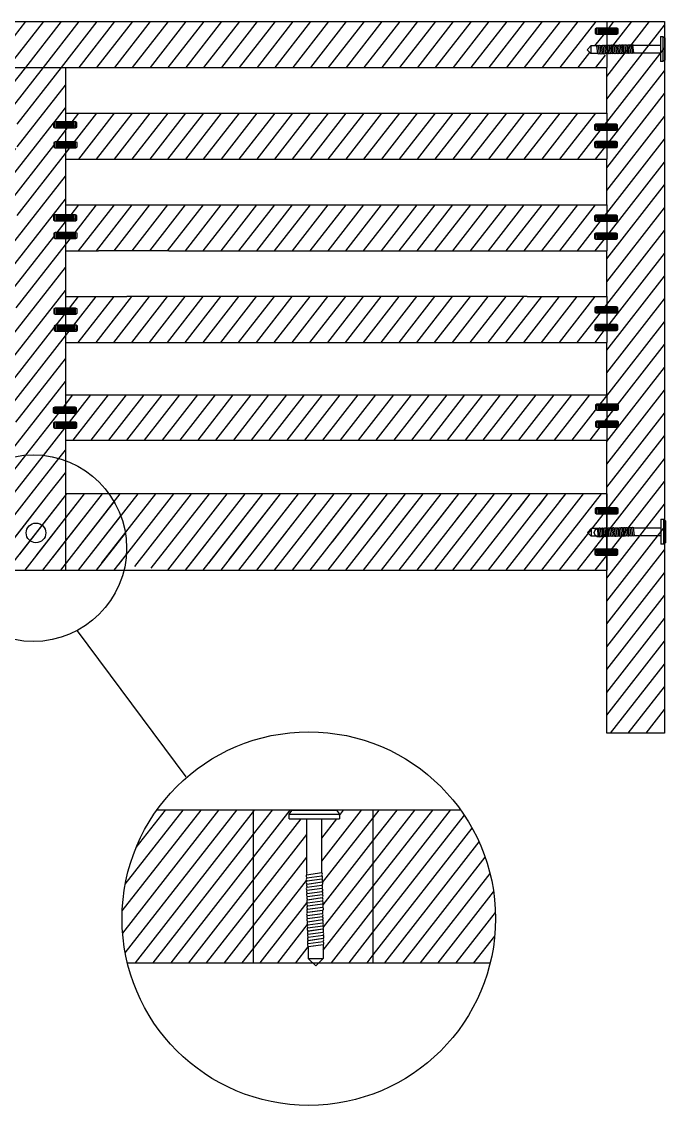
# Model space of a CAD drawing. Header units: centimetres. Extents: x 50 to 1431, y -211 to 1012.
# Drawn here: x 1301.6 to 1387.5, y 125.3 to 269.9 of the extents above; entities that cross this region are included whole.
import ezdxf

# ---------------------------------------------------------------- set-up
doc = ezdxf.new("R2010")
doc.units = ezdxf.units.CM
doc.header["$MEASUREMENT"] = 0
doc.layers.add('Chiodi', color=1, linetype='Continuous')
doc.layers.add('struttura', color=7, linetype='Continuous')
pattern_1 = [(52, (579.5637, 255.7226), (-1.47752, 1.1543653), [])]

msp = doc.modelspace()

# ---------------------------------------------------------------- hatches: boundary and pattern name
h = msp.add_hatch()
h.set_pattern_fill('ANSI31', color=256, scale=15, angle=7)
h.set_pattern_definition(pattern_1)
h.paths.add_polyline_path([(1378.75, 266.69), (1378.54, 266.7, -0.399853), (1378.74, 266.73), (1378.93, 266.59, -0.670759), (1379.16, 266.72), (1379.35, 266.6, -1.07062), (1379.64, 266.62), (1379.67, 268.38), (1378.32, 268.38), (1378.32, 268.26), (1378.13, 268.38), (1378.13, 268.95), (1378.32, 269.06), (1378.32, 268.95), (1379.69, 268.95), (1379.69, 269.95), (1227.14, 269.95), (1227.14, 268.65), (1228.38, 268.65), (1228.38, 268.77), (1228.56, 268.65), (1228.56, 268.09), (1228.38, 267.97), (1228.38, 268.09), (1227.14, 268.09), (1227.14, 263.83), (1311.8, 263.83), (1321.19, 263.83), (1379.69, 263.83), (1379.43, 266.61, 0.713017), (1379.17, 266.7, 0.416151), (1378.96, 266.7, 0.417369), (1378.75, 266.69, 1.235017), (1378.58, 266.46), (1378.68, 265.7), (1378.89, 265.69)])
h.paths.add_polyline_path([(1229.44, 266.02), (1228.95, 265.51), (1228.14, 265.51, -0.374902), (1227.95, 265.51, -0.455072), (1227.73, 265.51, -0.375759), (1227.53, 265.51, -0.400391), (1227.33, 265.5), (1227.19, 266.51), (1227.19, 266.52), (1227.19, 266.51, -0.382872), (1227.4, 266.52, -0.424236), (1227.63, 266.52, -0.346547), (1227.82, 266.52, -0.412961), (1228.04, 266.52), (1228.95, 266.52)], flags=16)
h.paths.add_polyline_path([(1228.16, 265.53), (1228.17, 265.51), (1228.03, 266.52), (1228.03, 266.53)], flags=16)
h.paths.add_polyline_path([(1227.75, 265.53), (1227.75, 265.49), (1227.61, 266.51), (1227.61, 266.53)], flags=16)
h.paths.add_polyline_path([(1377.06, 266.2), (1377.55, 266.71), (1378.33, 266.71), (1378.47, 265.7), (1378.47, 265.69), (1378.47, 265.7), (1377.55, 265.7)], flags=16)
h = msp.add_hatch()
h.set_pattern_fill('ANSI31', color=256, scale=15, angle=7)
h.set_pattern_definition(pattern_1)
h.paths.add_polyline_path([(1379.69, 245.48), (1379.69, 251.59), (1379.69, 257.71), (1379.69, 263.83), (1379.69, 269.95), (1387.41, 269.95), (1387.41, 174.95), (1379.69, 174.95), (1379.69, 206.9), (1379.69, 214.1), (1379.69, 220.13), (1379.69, 227.13), (1379.69, 233.24), (1379.69, 239.36)])
h = msp.add_hatch()
h.set_pattern_fill('ANSI31', color=256, scale=15, angle=7)
h.set_pattern_definition(pattern_1)
h.paths.add_polyline_path([(1307.41, 263.83), (1299.41, 263.83), (1299.41, 256.47), (1300.95, 256.47), (1300.95, 255.79), (1300.76, 255.67), (1299.41, 255.67), (1299.41, 253.79), (1300.95, 253.79), (1300.95, 253.1), (1300.76, 252.99), (1299.41, 252.99), (1299.41, 244.13), (1300.95, 244.13), (1300.95, 243.45), (1300.77, 243.33), (1299.41, 243.33), (1299.41, 241.81), (1300.95, 241.81), (1300.95, 241.13), (1300.77, 241.01), (1299.41, 241.01), (1299.41, 231.75), (1300.9, 231.75), (1300.9, 231.07), (1300.72, 230.95), (1299.41, 230.95), (1299.41, 229.57), (1300.9, 229.57), (1300.9, 228.89), (1300.72, 228.77), (1299.41, 228.77), (1299.41, 227.13), (1299.41, 221.01), (1299.41, 218.49), (1300.92, 218.49), (1300.92, 217.81), (1300.74, 217.69), (1299.41, 217.69), (1299.41, 216.48), (1300.97, 216.48), (1300.97, 215.8), (1300.78, 215.68), (1299.41, 215.68), (1299.41, 214.89), (1299.41, 211.56, -0.164876), (1307.41, 211.36), (1307.41, 214.89), (1307.41, 215.68), (1305.83, 215.68), (1305.83, 216.36), (1306.01, 216.48), (1307.41, 216.48), (1307.41, 217.69), (1305.78, 217.69), (1305.78, 218.38), (1305.97, 218.49), (1307.41, 218.49), (1307.41, 221.01), (1307.41, 227.13), (1307.41, 228.63), (1305.9, 228.63), (1305.9, 229.32), (1306.08, 229.43), (1307.41, 229.43), (1307.41, 230.91), (1305.85, 230.91), (1305.85, 231.59), (1306.04, 231.71), (1307.41, 231.71), (1307.41, 241.01), (1305.85, 241.01), (1305.85, 241.7), (1306.04, 241.81), (1307.41, 241.81), (1307.41, 243.38), (1305.81, 243.38), (1305.81, 244.06), (1305.99, 244.18), (1307.41, 244.18), (1307.41, 253.12), (1305.85, 253.12), (1305.85, 253.8), (1306.04, 253.92), (1307.41, 253.92), (1307.41, 255.76), (1305.81, 255.76), (1305.81, 256.44), (1305.99, 256.56), (1307.41, 256.56)])
h = msp.add_hatch()
h.set_pattern_fill('ANSI31', color=256, scale=15, angle=7)
h.set_pattern_definition(pattern_1)
h.paths.add_polyline_path([(1378.03, 253.84), (1378.21, 253.96), (1379.69, 253.96), (1379.69, 255.45), (1378.03, 255.45), (1378.03, 256.14), (1378.21, 256.25), (1379.69, 256.25), (1379.69, 257.71), (1321.19, 257.71), (1311.8, 257.71), (1307.41, 257.71), (1307.41, 256.56), (1308.91, 256.56), (1308.91, 255.88), (1308.73, 255.76), (1307.41, 255.76), (1307.41, 253.92), (1308.95, 253.92), (1308.95, 253.24), (1308.77, 253.12), (1307.41, 253.12), (1307.41, 251.59), (1311.8, 251.59), (1321.19, 251.59), (1379.69, 251.59), (1379.69, 253.16), (1378.03, 253.16)])
h = msp.add_hatch()
h.set_pattern_fill('ANSI31', color=256, scale=15, angle=7)
h.set_pattern_definition(pattern_1)
h.paths.add_polyline_path([(1378.03, 241.61), (1378.21, 241.73), (1379.69, 241.73), (1379.69, 243.31), (1378.03, 243.31), (1378.03, 244), (1378.21, 244.11), (1379.69, 244.11), (1379.69, 245.48), (1321.19, 245.48), (1311.8, 245.48), (1307.41, 245.48), (1307.41, 244.18), (1308.91, 244.18), (1308.91, 243.5), (1308.73, 243.38), (1307.41, 243.38), (1307.41, 241.81), (1308.95, 241.81), (1308.95, 241.13), (1308.77, 241.01), (1307.41, 241.01), (1307.41, 239.36), (1311.8, 239.36), (1321.19, 239.36), (1379.69, 239.36), (1379.69, 240.93), (1378.03, 240.93)])
h = msp.add_hatch()
h.set_pattern_fill('ANSI31', color=256, scale=15, angle=7)
h.set_pattern_definition(pattern_1)
h.paths.add_polyline_path([(1379.69, 231.09), (1378.08, 231.09), (1378.08, 231.77), (1378.26, 231.89), (1379.69, 231.89), (1379.69, 233.24), (1369.05, 233.24), (1315.59, 233.24), (1311.8, 233.24), (1307.41, 233.24), (1307.41, 231.71), (1308.95, 231.71), (1308.95, 231.02), (1308.77, 230.91), (1307.41, 230.91), (1307.41, 229.43), (1309, 229.43), (1309, 228.75), (1308.82, 228.63), (1307.41, 228.63), (1307.41, 227.13), (1311.8, 227.13), (1312.53, 227.13), (1372.1, 227.13), (1379.69, 227.13), (1379.69, 228.7), (1378.08, 228.7), (1378.08, 229.39), (1378.26, 229.5), (1379.69, 229.5)])
h = msp.add_hatch()
h.set_pattern_fill('ANSI31', color=256, scale=15, angle=7)
h.set_pattern_definition(pattern_1)
h.paths.add_polyline_path([(1378.17, 216.5), (1378.35, 216.62), (1379.69, 216.62), (1379.69, 218.07), (1378.17, 218.07), (1378.17, 218.75), (1378.35, 218.87), (1379.69, 218.87), (1379.69, 220.13), (1372.1, 220.13), (1312.53, 220.13), (1311.8, 220.13), (1307.41, 220.13), (1307.41, 218.49), (1308.89, 218.49), (1308.89, 217.81), (1308.7, 217.69), (1307.41, 217.69), (1307.41, 216.48), (1308.93, 216.48), (1308.93, 215.8), (1308.75, 215.68), (1307.41, 215.68), (1307.41, 214.89), (1307.41, 214.1), (1379.69, 214.1), (1379.69, 215.82), (1378.17, 215.82)])
h = msp.add_hatch()
h.set_pattern_fill('ANSI31', color=256, scale=15, angle=7)
h.set_pattern_definition(pattern_1)
h.paths.add_polyline_path([(1307.41, 211.36, 0.164876), (1299.41, 211.56), (1299.41, 206.9), (1307.41, 206.9)])
h = msp.add_hatch()
h.set_pattern_fill('ANSI31', color=256, scale=15, angle=7)
h.set_pattern_definition(pattern_1)
edge = h.paths.add_edge_path()
edge.add_line((1379.69, 206.9), (1227.14, 206.9))
edge.add_line((1321.19, 196.72), (1379.35, 196.72))
edge.add_line((1311.46, 196.72), (1321.19, 196.72))
h = msp.add_hatch()
h.set_pattern_fill('ANSI31', color=256, scale=15, angle=7)
h.set_pattern_definition(pattern_1)
edge = h.paths.add_edge_path()
edge.add_line((1379.69, 206.9), (1227.14, 206.9))
edge.add_line((1379.69, 206.9), (1379.69, 196.72))
edge.add_line((1379.35, 196.72), (1379.69, 196.72))
edge.add_line((1321.19, 196.72), (1379.35, 196.72))
h = msp.add_hatch()
h.set_pattern_fill('ANSI31', color=256, scale=15, angle=7)
h.set_pattern_definition(pattern_1)
h.paths.add_polyline_path([(1313.26, 206.9), (1292.97, 206.9, 0.156219), (1290.65, 199.66, 0.059662), (1291, 196.72), (1311.46, 196.72), (1315.22, 196.72, 0.059662), (1315.58, 199.66, 0.156219)], flags=17)
h = msp.add_hatch()
h.set_pattern_fill('ANSI31', color=256, scale=15, angle=7)
h.paths.add_polyline_path([(1332.51, 164.7), (1319.61, 164.7, 0.156219), (1314.98, 150.21, 0.059662), (1315.68, 144.33), (1332.51, 144.33)])
h = msp.add_hatch()
h.set_pattern_fill('ANSI31', color=256, scale=15, angle=7)
h.paths.add_polyline_path([(1339.74, 151.51, -0.417067), (1339.73, 151.93, -0.403275), (1339.72, 152.34, -0.434924), (1339.7, 152.77, -0.391239), (1339.7, 153.17, -0.430376), (1339.68, 153.59, -0.403275), (1339.66, 154, -0.455072), (1339.66, 154.45, -0.375759), (1339.67, 154.83, -0.430376), (1339.65, 155.26, -0.403275), (1339.64, 155.67, -0.400391), (1339.6, 156.07, -0.238896), (1339.63, 156.35), (1339.63, 163.54), (1337.28, 163.54), (1337.28, 164.17), (1337.67, 164.7), (1332.51, 164.7), (1332.51, 144.33), (1340.4, 144.33), (1339.8, 144.9), (1339.8, 146.51, -0.374902), (1339.81, 146.9, -0.455072), (1339.81, 147.34, -0.375759), (1339.81, 147.73, -0.430376), (1339.79, 148.16, -0.403275), (1339.78, 148.57, -0.43902), (1339.77, 149, -0.45849), (1339.78, 149.38, -0.433302), (1339.74, 149.81, -0.430376), (1339.72, 150.24, -0.403275), (1339.71, 150.65, -0.455072), (1339.71, 151.09, -0.415858)])
h = msp.add_hatch()
h.set_pattern_fill('ANSI31', color=256, scale=15, angle=7)
h.paths.add_polyline_path([(1348.51, 164.7), (1343.62, 164.7), (1343.99, 164.17), (1343.99, 163.54), (1341.62, 163.54), (1341.62, 156.35, -0.38635), (1341.65, 155.93, -0.399895), (1341.66, 155.51, -0.373421), (1341.68, 155.1, -0.521011), (1341.65, 154.68, -0.38577), (1341.68, 154.27, -0.399895), (1341.69, 153.84, -0.373354), (1341.71, 153.43, -0.404719), (1341.72, 153, -0.361918), (1341.73, 152.6, -0.399895), (1341.75, 152.17, -0.373354), (1341.76, 151.76, -0.465702), (1341.73, 151.29, -0.33746), (1341.72, 150.91, -0.399895), (1341.74, 150.48, -0.373354), (1341.75, 150.08, -0.388309), (1341.78, 149.66, -0.454283), (1341.77, 149.25, -0.38577), (1341.79, 148.83, -0.399895), (1341.81, 148.4, -0.373354), (1341.82, 148, -0.424236), (1341.82, 147.55, -0.346547), (1341.82, 147.17, -0.412961), (1341.83, 146.73), (1341.83, 144.9), (1341.24, 144.33), (1348.51, 144.33)])
h = msp.add_hatch()
h.set_pattern_fill('ANSI31', color=256, scale=15, angle=7)
h.paths.add_polyline_path([(1360.2, 164.7), (1348.51, 164.7), (1348.51, 144.33), (1356.6, 144.33), (1364.13, 144.33, 0.059662), (1364.83, 150.21, 0.156219)])

# ---------------------------------------------------------------- linework, layer by layer
for p, q in [((1387.41, 269.95), (1387.41, 174.95)), ((1379.69, 257.71), (1379.69, 263.83)), ((1379.69, 245.48), (1379.69, 251.59)), ((1379.69, 233.24), (1379.69, 239.36)), ((1379.69, 220.13), (1379.69, 227.13)), ((1379.69, 206.9), (1379.69, 214.1)), ((1379.35, 196.72), (1379.69, 196.72)), ((1308.96, 188.64), (1323.47, 169.14)), ((1332.51, 144.33), (1332.51, 164.7)), ((1348.51, 144.33), (1348.51, 164.7))]:
    msp.add_line(p, q)
for centre, radius in [((1303.11, 199.66), 12.46), ((1339.9, 150.21), 24.93)]:
    msp.add_circle(centre, radius)
at = {"layer": 'Chiodi'}
for p, q in [((1378.32, 269.06), (1378.13, 268.95)), ((1378.13, 268.95), (1378.13, 268.38)), ((1378.13, 268.38), (1378.32, 268.26)), ((1381.05, 269.06), (1378.32, 269.06)), ((1378.32, 268.26), (1378.32, 269.06)), ((1378.32, 268.26), (1381.05, 268.26)), ((1378.44, 268.95), (1380.92, 268.95)), ((1378.44, 268.81), (1380.92, 268.81)), ((1378.44, 268.66), (1380.92, 268.66)), ((1378.44, 268.53), (1380.92, 268.53)), ((1378.44, 268.38), (1380.92, 268.38)), ((1381.23, 268.95), (1381.05, 269.06)), ((1381.05, 268.26), (1381.05, 269.06)), ((1381.05, 268.26), (1381.23, 268.38)), ((1381.23, 268.38), (1381.23, 268.95)), ((1305.99, 256.56), (1305.81, 256.44)), ((1305.81, 256.44), (1305.81, 255.88)), ((1308.73, 256.56), (1305.99, 256.56)), ((1305.99, 255.76), (1305.99, 256.56)), ((1306.11, 256.44), (1308.59, 256.44)), ((1306.11, 256.3), (1308.59, 256.3)), ((1306.11, 256.16), (1308.59, 256.16)), ((1308.91, 256.44), (1308.73, 256.56)), ((1308.73, 255.76), (1308.73, 256.56)), ((1308.91, 255.88), (1308.91, 256.44)), ((1378.21, 256.25), (1378.03, 256.14)), ((1378.03, 256.14), (1378.03, 255.57)), ((1380.95, 256.25), (1378.21, 256.25)), ((1378.21, 255.45), (1378.21, 256.25)), ((1378.33, 256.14), (1380.81, 256.14)), ((1381.13, 256.14), (1380.95, 256.25)), ((1380.95, 255.45), (1380.95, 256.25)), ((1381.13, 255.57), (1381.13, 256.14)), ((1305.81, 255.88), (1305.99, 255.76)), ((1305.99, 255.76), (1308.73, 255.76)), ((1306.12, 256.02), (1308.6, 256.02)), ((1306.12, 255.88), (1308.59, 255.88)), ((1308.73, 255.76), (1308.91, 255.88)), ((1378.03, 255.57), (1378.21, 255.45)), ((1378.21, 255.45), (1380.95, 255.45)), ((1378.33, 256), (1380.81, 256)), ((1378.34, 255.85), (1380.81, 255.85)), ((1378.34, 255.72), (1380.82, 255.72)), ((1378.34, 255.57), (1380.81, 255.57)), ((1380.95, 255.45), (1381.13, 255.57)), ((1306.04, 253.92), (1305.85, 253.8)), ((1305.85, 253.8), (1305.85, 253.24)), ((1305.85, 253.24), (1306.04, 253.12)), ((1308.77, 253.92), (1306.04, 253.92)), ((1306.04, 253.12), (1306.04, 253.92)), ((1306.16, 253.8), (1308.63, 253.8)), ((1306.16, 253.66), (1308.64, 253.66)), ((1306.16, 253.52), (1308.64, 253.52)), ((1306.16, 253.39), (1308.64, 253.39)), ((1306.16, 253.24), (1308.64, 253.24)), ((1308.95, 253.8), (1308.77, 253.92)), ((1308.77, 253.12), (1308.77, 253.92)), ((1308.77, 253.12), (1308.95, 253.24)), ((1308.95, 253.24), (1308.95, 253.8)), ((1378.21, 253.96), (1378.03, 253.84)), ((1378.03, 253.84), (1378.03, 253.28)), ((1378.03, 253.28), (1378.21, 253.16)), ((1380.95, 253.96), (1378.21, 253.96)), ((1378.21, 253.16), (1378.21, 253.96)), ((1378.21, 253.16), (1380.95, 253.16)), ((1378.33, 253.84), (1380.81, 253.84)), ((1378.33, 253.7), (1380.81, 253.7)), ((1378.34, 253.56), (1380.81, 253.56)), ((1378.34, 253.43), (1380.82, 253.43)), ((1378.34, 253.28), (1380.81, 253.28)), ((1381.13, 253.84), (1380.95, 253.96)), ((1380.95, 253.16), (1380.95, 253.96)), ((1380.95, 253.16), (1381.13, 253.28)), ((1381.13, 253.28), (1381.13, 253.84)), ((1306.04, 253.12), (1308.77, 253.12)), ((1305.99, 244.18), (1305.81, 244.06)), ((1305.81, 244.06), (1305.81, 243.5)), ((1305.81, 243.5), (1305.99, 243.38)), ((1308.73, 244.18), (1305.99, 244.18)), ((1305.99, 243.38), (1305.99, 244.18)), ((1305.99, 243.38), (1308.73, 243.38)), ((1306.11, 244.06), (1308.59, 244.06)), ((1306.11, 243.92), (1308.59, 243.92)), ((1306.11, 243.78), (1308.59, 243.78)), ((1306.12, 243.64), (1308.6, 243.64)), ((1306.12, 243.5), (1308.59, 243.5)), ((1308.91, 244.06), (1308.73, 244.18)), ((1308.73, 243.38), (1308.73, 244.18)), ((1308.73, 243.38), (1308.91, 243.5)), ((1308.91, 243.5), (1308.91, 244.06)), ((1378.21, 244.11), (1378.03, 244)), ((1378.03, 244), (1378.03, 243.43)), ((1378.03, 243.43), (1378.21, 243.31)), ((1380.95, 244.11), (1378.21, 244.11)), ((1378.21, 243.31), (1378.21, 244.11)), ((1378.21, 243.31), (1380.95, 243.31)), ((1378.33, 244), (1380.81, 244)), ((1378.33, 243.86), (1380.81, 243.86)), ((1378.34, 243.71), (1380.81, 243.71)), ((1378.34, 243.58), (1380.82, 243.58)), ((1378.34, 243.43), (1380.82, 243.43)), ((1381.13, 244), (1380.95, 244.11)), ((1380.95, 243.31), (1380.95, 244.11)), ((1380.95, 243.31), (1381.13, 243.43)), ((1381.13, 243.43), (1381.13, 244)), ((1306.04, 241.81), (1305.85, 241.7)), ((1305.85, 241.7), (1305.85, 241.13)), ((1308.77, 241.81), (1306.04, 241.81)), ((1306.04, 241.01), (1306.04, 241.81)), ((1306.16, 241.7), (1308.64, 241.7)), ((1308.95, 241.7), (1308.77, 241.81)), ((1308.77, 241.01), (1308.77, 241.81)), ((1308.95, 241.13), (1308.95, 241.7)), ((1378.21, 241.73), (1378.03, 241.61)), ((1378.03, 241.61), (1378.03, 241.05)), ((1380.95, 241.73), (1378.21, 241.73)), ((1378.21, 240.93), (1378.21, 241.73)), ((1378.33, 241.61), (1380.81, 241.61)), ((1381.13, 241.61), (1380.95, 241.73)), ((1380.95, 240.93), (1380.95, 241.73)), ((1381.13, 241.05), (1381.13, 241.61)), ((1305.85, 241.13), (1306.04, 241.01)), ((1306.04, 241.01), (1308.77, 241.01)), ((1306.16, 241.56), (1308.64, 241.56)), ((1306.16, 241.41), (1308.64, 241.41)), ((1306.16, 241.28), (1308.64, 241.28)), ((1306.16, 241.13), (1308.64, 241.13)), ((1308.77, 241.01), (1308.95, 241.13)), ((1378.03, 241.05), (1378.21, 240.93)), ((1378.21, 240.93), (1380.95, 240.93)), ((1378.33, 241.47), (1380.81, 241.47)), ((1378.34, 241.33), (1380.81, 241.33)), ((1378.34, 241.19), (1380.82, 241.19)), ((1378.34, 241.05), (1380.82, 241.05)), ((1380.95, 240.93), (1381.13, 241.05)), ((1306.04, 231.71), (1305.85, 231.59)), ((1305.85, 231.59), (1305.85, 231.02)), ((1308.77, 231.71), (1306.04, 231.71)), ((1306.04, 230.91), (1306.04, 231.71)), ((1306.16, 231.59), (1308.63, 231.59)), ((1308.95, 231.59), (1308.77, 231.71)), ((1308.77, 230.91), (1308.77, 231.71)), ((1308.95, 231.02), (1308.95, 231.59)), ((1378.26, 231.89), (1378.08, 231.77)), ((1378.08, 231.77), (1378.08, 231.21)), ((1380.99, 231.89), (1378.26, 231.89)), ((1378.26, 231.09), (1378.26, 231.89)), ((1378.38, 231.77), (1380.86, 231.77)), ((1378.38, 231.63), (1380.86, 231.63)), ((1378.38, 231.49), (1380.86, 231.49)), ((1381.18, 231.77), (1380.99, 231.89)), ((1380.99, 231.09), (1380.99, 231.89)), ((1381.18, 231.21), (1381.18, 231.77)), ((1305.85, 231.02), (1306.04, 230.91)), ((1306.04, 230.91), (1308.77, 230.91)), ((1306.16, 231.45), (1308.64, 231.45)), ((1306.16, 231.31), (1308.64, 231.31)), ((1306.16, 231.17), (1308.64, 231.17)), ((1306.16, 231.03), (1308.64, 231.03)), ((1308.77, 230.91), (1308.95, 231.02)), ((1378.08, 231.21), (1378.26, 231.09)), ((1378.26, 231.09), (1380.99, 231.09)), ((1378.38, 231.21), (1380.86, 231.21)), ((1378.39, 231.35), (1380.87, 231.35)), ((1380.99, 231.09), (1381.18, 231.21)), ((1306.08, 229.43), (1305.9, 229.32)), ((1305.9, 229.32), (1305.9, 228.75)), ((1305.9, 228.75), (1306.08, 228.63)), ((1308.82, 229.43), (1306.08, 229.43)), ((1306.08, 228.63), (1306.08, 229.43)), ((1306.08, 228.63), (1308.82, 228.63)), ((1306.2, 229.32), (1308.68, 229.32)), ((1306.2, 229.18), (1308.68, 229.18)), ((1306.2, 229.03), (1308.68, 229.03)), ((1306.21, 228.9), (1308.69, 228.9)), ((1306.21, 228.75), (1308.68, 228.75)), ((1309, 229.32), (1308.82, 229.43)), ((1308.82, 228.63), (1308.82, 229.43)), ((1308.82, 228.63), (1309, 228.75)), ((1309, 228.75), (1309, 229.32)), ((1378.26, 229.5), (1378.08, 229.39)), ((1378.08, 229.39), (1378.08, 228.82)), ((1378.08, 228.82), (1378.26, 228.7)), ((1380.99, 229.5), (1378.26, 229.5)), ((1378.26, 228.7), (1378.26, 229.5)), ((1378.26, 228.7), (1380.99, 228.7)), ((1378.38, 229.39), (1380.86, 229.39)), ((1378.38, 229.25), (1380.86, 229.25)), ((1378.38, 229.1), (1380.86, 229.1)), ((1378.38, 228.82), (1380.86, 228.82)), ((1378.39, 228.97), (1380.87, 228.97)), ((1381.18, 229.39), (1380.99, 229.5)), ((1380.99, 228.7), (1380.99, 229.5)), ((1380.99, 228.7), (1381.18, 228.82)), ((1381.18, 228.82), (1381.18, 229.39)), ((1305.97, 218.49), (1305.78, 218.38)), ((1308.7, 218.49), (1305.97, 218.49)), ((1305.97, 217.69), (1305.97, 218.49)), ((1308.89, 218.38), (1308.7, 218.49)), ((1308.7, 217.69), (1308.7, 218.49)), ((1378.35, 218.87), (1378.17, 218.75)), ((1378.17, 218.75), (1378.17, 218.18)), ((1381.09, 218.87), (1378.35, 218.87)), ((1378.35, 218.07), (1378.35, 218.87)), ((1378.47, 218.75), (1380.95, 218.75)), ((1378.48, 218.61), (1380.95, 218.61)), ((1378.48, 218.46), (1380.96, 218.46)), ((1381.27, 218.75), (1381.09, 218.87)), ((1381.09, 218.07), (1381.09, 218.87)), ((1381.27, 218.18), (1381.27, 218.75)), ((1305.78, 218.38), (1305.78, 217.81)), ((1305.78, 217.81), (1305.97, 217.69)), ((1305.97, 217.69), (1308.7, 217.69)), ((1306.09, 218.38), (1308.57, 218.38)), ((1306.09, 218.24), (1308.57, 218.24)), ((1306.09, 218.09), (1308.57, 218.09)), ((1306.09, 217.96), (1308.57, 217.96)), ((1306.09, 217.81), (1308.57, 217.81)), ((1308.7, 217.69), (1308.89, 217.81)), ((1308.89, 217.81), (1308.89, 218.38)), ((1378.17, 218.18), (1378.35, 218.07)), ((1378.35, 218.07), (1381.09, 218.07)), ((1378.48, 218.33), (1380.96, 218.33)), ((1378.48, 218.19), (1380.96, 218.19)), ((1381.09, 218.07), (1381.27, 218.18)), ((1306.01, 216.48), (1305.83, 216.36)), ((1305.83, 216.36), (1305.83, 215.8)), ((1305.83, 215.8), (1306.01, 215.68)), ((1308.75, 216.48), (1306.01, 216.48)), ((1306.01, 215.68), (1306.01, 216.48)), ((1306.01, 215.68), (1308.75, 215.68)), ((1306.13, 216.36), (1308.61, 216.36)), ((1306.14, 216.22), (1308.61, 216.22)), ((1306.14, 216.08), (1308.61, 216.08)), ((1306.14, 215.94), (1308.62, 215.94)), ((1306.14, 215.8), (1308.62, 215.8)), ((1308.93, 216.36), (1308.75, 216.48)), ((1308.75, 215.68), (1308.75, 216.48)), ((1308.75, 215.68), (1308.93, 215.8)), ((1308.93, 215.8), (1308.93, 216.36)), ((1378.35, 216.62), (1378.17, 216.5)), ((1378.17, 216.5), (1378.17, 215.94)), ((1378.17, 215.94), (1378.35, 215.82)), ((1381.09, 216.62), (1378.35, 216.62)), ((1378.35, 215.82), (1378.35, 216.62)), ((1378.35, 215.82), (1381.09, 215.82)), ((1378.47, 216.5), (1380.95, 216.5)), ((1378.48, 216.36), (1380.95, 216.36)), ((1378.48, 216.22), (1380.96, 216.22)), ((1378.48, 216.08), (1380.96, 216.08)), ((1378.48, 215.94), (1380.96, 215.94)), ((1381.27, 216.5), (1381.09, 216.62)), ((1381.09, 215.82), (1381.09, 216.62)), ((1381.09, 215.82), (1381.27, 215.94)), ((1381.27, 215.94), (1381.27, 216.5)), ((1378.31, 205.05), (1378.12, 204.93)), ((1378.12, 204.93), (1378.12, 204.36)), ((1378.12, 204.36), (1378.31, 204.25)), ((1381.04, 205.05), (1378.31, 205.05)), ((1378.31, 204.25), (1378.31, 205.05)), ((1378.31, 204.25), (1381.04, 204.25)), ((1378.42, 204.93), (1380.9, 204.93)), ((1378.43, 204.79), (1380.91, 204.79)), ((1378.43, 204.65), (1380.91, 204.65)), ((1378.43, 204.51), (1380.91, 204.51)), ((1378.43, 204.37), (1380.91, 204.37)), ((1381.22, 204.93), (1381.04, 205.05)), ((1381.04, 204.25), (1381.04, 205.05)), ((1381.04, 204.25), (1381.22, 204.36)), ((1381.22, 204.36), (1381.22, 204.93)), ((1378.26, 199.53), (1378.08, 199.41)), ((1378.08, 199.41), (1378.08, 198.84)), ((1378.08, 198.84), (1378.26, 198.73)), ((1380.99, 199.53), (1378.26, 199.53)), ((1378.26, 198.73), (1378.26, 199.53)), ((1378.26, 198.73), (1380.99, 198.73)), ((1378.38, 199.41), (1380.86, 199.41)), ((1378.38, 199.27), (1380.86, 199.27)), ((1378.38, 199.13), (1380.86, 199.13)), ((1378.38, 198.85), (1380.86, 198.85)), ((1378.39, 198.99), (1380.86, 198.99)), ((1381.18, 199.41), (1380.99, 199.53)), ((1380.99, 198.73), (1380.99, 199.53)), ((1380.99, 198.73), (1381.18, 198.84)), ((1381.18, 198.84), (1381.18, 199.41))]:
    msp.add_line(p, q, dxfattribs=at)
at = {"layer": 'Chiodi', "color": 2}
for p, q in [((1386.87, 267.97), (1386.87, 266.78)), ((1386.87, 267.97), (1387.18, 267.97)), ((1387.18, 267.97), (1387.18, 264.61)), ((1387.18, 267.97), (1387.45, 267.77)), ((1387.45, 267.77), (1387.45, 264.81)), ((1377.55, 266.71), (1377.06, 266.2)), ((1377.06, 266.2), (1377.55, 265.7)), ((1378.33, 266.71), (1377.55, 266.71)), ((1377.55, 266.71), (1377.55, 265.7)), ((1378.33, 266.71), (1378.47, 265.7)), ((1378.33, 266.69), (1378.47, 265.69)), ((1378.54, 266.71), (1378.68, 265.7)), ((1378.54, 266.7), (1378.68, 265.7)), ((1378.75, 266.72), (1378.89, 265.71)), ((1378.75, 266.69), (1378.89, 265.69)), ((1378.96, 266.71), (1379.1, 265.7)), ((1378.96, 266.7), (1379.1, 265.7)), ((1379.17, 266.72), (1379.31, 265.71)), ((1379.17, 266.7), (1379.31, 265.7)), ((1379.38, 266.73), (1379.51, 265.71)), ((1379.38, 266.71), (1379.51, 265.72)), ((1379.58, 266.74), (1379.72, 265.73)), ((1379.79, 266.72), (1379.93, 265.72)), ((1380, 266.75), (1380.14, 265.73)), ((1380, 266.73), (1380.14, 265.74)), ((1380.21, 266.76), (1380.35, 265.75)), ((1380.21, 266.74), (1380.35, 265.74)), ((1380.42, 266.76), (1380.55, 265.75)), ((1380.42, 266.75), (1380.55, 265.75)), ((1380.62, 266.78), (1380.76, 265.76)), ((1380.62, 266.74), (1380.76, 265.74)), ((1380.84, 266.74), (1380.98, 265.73)), ((1380.84, 266.73), (1380.98, 265.73)), ((1381.05, 266.75), (1381.19, 265.74)), ((1381.05, 266.73), (1381.19, 265.73)), ((1381.26, 266.76), (1381.4, 265.75)), ((1381.26, 266.75), (1381.4, 265.75)), ((1381.47, 266.77), (1381.61, 265.76)), ((1381.47, 266.74), (1381.6, 265.74)), ((1381.67, 266.77), (1381.81, 265.76)), ((1381.68, 266.76), (1381.81, 265.76)), ((1381.88, 266.78), (1382.02, 265.77)), ((1381.88, 266.76), (1382.02, 265.76)), ((1382.09, 266.78), (1382.23, 265.77)), ((1382.09, 266.77), (1382.23, 265.77)), ((1382.3, 266.8), (1382.44, 265.78)), ((1382.51, 266.78), (1382.65, 265.77)), ((1382.51, 266.77), (1382.65, 265.77)), ((1382.72, 266.79), (1382.86, 265.78)), ((1382.72, 266.77), (1382.86, 265.77)), ((1382.93, 266.8), (1383.06, 265.79)), ((1382.93, 266.79), (1383.06, 265.79)), ((1383.13, 266.81), (1383.27, 265.8)), ((1383.27, 266.8), (1386.87, 266.8)), ((1386.87, 266.8), (1386.87, 265.8)), ((1378.47, 265.7), (1377.55, 265.7)), ((1383.27, 265.8), (1386.87, 265.8)), ((1386.87, 265.8), (1386.87, 264.61)), ((1387.45, 264.81), (1387.18, 264.61)), ((1387.18, 264.61), (1386.87, 264.61)), ((1386.92, 203.54), (1386.92, 202.35)), ((1386.92, 203.54), (1387.24, 203.54)), ((1387.24, 203.54), (1387.24, 200.18)), ((1387.24, 203.54), (1387.51, 203.33)), ((1387.51, 203.33), (1387.51, 200.37)), ((1377.6, 202.27), (1377.11, 201.77)), ((1377.11, 201.77), (1377.6, 201.26)), ((1378.39, 202.27), (1377.6, 202.27)), ((1377.6, 202.27), (1377.6, 201.26)), ((1378.52, 201.26), (1377.6, 201.26)), ((1378.39, 202.27), (1378.52, 201.26)), ((1378.39, 202.25), (1378.52, 201.25)), ((1378.59, 202.28), (1378.73, 201.27)), ((1378.6, 202.27), (1378.73, 201.27)), ((1378.8, 202.29), (1378.94, 201.28)), ((1378.8, 202.25), (1378.94, 201.25)), ((1379.01, 202.28), (1379.15, 201.26)), ((1379.01, 202.26), (1379.15, 201.26)), ((1379.22, 202.29), (1379.36, 201.28)), ((1379.22, 202.27), (1379.36, 201.27)), ((1379.43, 202.29), (1379.57, 201.28)), ((1379.43, 202.28), (1379.57, 201.28)), ((1379.64, 202.31), (1379.78, 201.29)), ((1379.84, 202.29), (1379.98, 201.29)), ((1380.05, 202.31), (1380.19, 201.3)), ((1380.05, 202.3), (1380.19, 201.3)), ((1380.26, 202.33), (1380.4, 201.31)), ((1380.26, 202.3), (1380.4, 201.3)), ((1380.47, 202.33), (1380.61, 201.32)), ((1380.47, 202.32), (1380.61, 201.32)), ((1380.68, 202.34), (1380.82, 201.33)), ((1380.68, 202.3), (1380.81, 201.3)), ((1380.89, 202.31), (1381.03, 201.29)), ((1380.9, 202.3), (1381.03, 201.3)), ((1381.1, 202.32), (1381.24, 201.31)), ((1381.1, 202.3), (1381.24, 201.3)), ((1381.31, 202.32), (1381.45, 201.31)), ((1381.31, 202.31), (1381.45, 201.31)), ((1381.52, 202.34), (1381.66, 201.32)), ((1381.52, 202.31), (1381.66, 201.31)), ((1381.73, 202.33), (1381.87, 201.32)), ((1381.73, 202.32), (1381.87, 201.32)), ((1381.94, 202.35), (1382.07, 201.33)), ((1381.94, 202.33), (1382.07, 201.33)), ((1382.14, 202.35), (1382.28, 201.34)), ((1382.15, 202.34), (1382.28, 201.34)), ((1382.35, 202.36), (1382.49, 201.35)), ((1382.56, 202.35), (1382.7, 201.34)), ((1382.56, 202.34), (1382.7, 201.34)), ((1382.77, 202.36), (1382.91, 201.35)), ((1382.77, 202.34), (1382.91, 201.34)), ((1382.98, 202.36), (1383.12, 201.35)), ((1382.98, 202.35), (1383.12, 201.35)), ((1383.19, 202.38), (1383.33, 201.37)), ((1383.33, 202.36), (1386.92, 202.36)), ((1383.33, 201.37), (1386.92, 201.37)), ((1386.92, 202.36), (1386.92, 201.37)), ((1386.92, 201.37), (1386.92, 200.18)), ((1387.24, 200.18), (1386.92, 200.18)), ((1387.51, 200.37), (1387.24, 200.18)), ((1337.28, 164.17), (1337.68, 164.71)), ((1337.28, 163.54), (1337.28, 164.17)), ((1337.28, 164.17), (1343.99, 164.17)), ((1337.28, 163.54), (1339.66, 163.54)), ((1337.68, 164.71), (1343.61, 164.71)), ((1339.63, 156.35), (1339.63, 163.54)), ((1339.63, 163.54), (1341.62, 163.54)), ((1341.62, 156.35), (1341.62, 163.54)), ((1341.62, 163.54), (1344, 163.54)), ((1343.61, 164.71), (1343.99, 164.17)), ((1343.99, 164.17), (1343.99, 163.54)), ((1339.6, 156.07), (1341.62, 156.35)), ((1339.62, 155.66), (1341.65, 155.93)), ((1339.63, 155.24), (1341.65, 155.51)), ((1339.65, 155.66), (1341.65, 155.93)), ((1339.66, 154.82), (1341.68, 155.1)), ((1339.67, 155.24), (1341.67, 155.51)), ((1339.68, 154.82), (1341.68, 155.1)), ((1339.63, 154.41), (1341.65, 154.68)), ((1339.65, 153.99), (1341.68, 154.27)), ((1339.66, 153.57), (1341.68, 153.85)), ((1339.68, 153.99), (1341.67, 154.27)), ((1339.69, 153.15), (1341.71, 153.43)), ((1339.7, 153.57), (1341.7, 153.85)), ((1339.71, 153.16), (1341.71, 153.43)), ((1339.68, 152.74), (1341.7, 153.02)), ((1339.71, 152.32), (1341.73, 152.6)), ((1339.71, 151.9), (1341.74, 152.18)), ((1339.73, 152.74), (1341.73, 153.01)), ((1339.73, 152.33), (1341.73, 152.6)), ((1339.76, 151.91), (1341.75, 152.18)), ((1339.67, 151.05), (1341.69, 151.33)), ((1339.7, 150.64), (1341.72, 150.91)), ((1339.7, 150.22), (1341.73, 150.49)), ((1339.72, 150.64), (1341.72, 150.91)), ((1339.74, 151.49), (1341.76, 151.76)), ((1339.74, 150.22), (1341.74, 150.49)), ((1339.75, 151.05), (1341.75, 151.33)), ((1339.76, 151.49), (1341.76, 151.76)), ((1339.73, 149.8), (1341.75, 150.08)), ((1339.74, 148.97), (1341.77, 149.25)), ((1339.75, 149.8), (1341.75, 150.08)), ((1339.78, 149.38), (1341.78, 149.66)), ((1339.77, 148.55), (1341.79, 148.83)), ((1339.77, 148.14), (1341.8, 148.41)), ((1339.77, 147.3), (1341.79, 147.58)), ((1339.79, 148.56), (1341.79, 148.83)), ((1339.8, 147.72), (1341.82, 148)), ((1339.82, 148.14), (1341.82, 148.41)), ((1339.82, 147.72), (1341.82, 148)), ((1339.85, 147.3), (1341.85, 147.58)), ((1339.8, 146.89), (1341.82, 147.16)), ((1339.8, 146.47), (1341.83, 146.75)), ((1339.8, 146.47), (1339.8, 144.9)), ((1339.82, 146.89), (1341.82, 147.16)), ((1339.85, 146.47), (1341.84, 146.75)), ((1341.83, 146.75), (1341.83, 144.9)), ((1339.8, 144.9), (1341.83, 144.9)), ((1339.8, 144.9), (1340.82, 143.92)), ((1340.82, 143.92), (1341.83, 144.9))]:
    msp.add_line(p, q, dxfattribs=at)
msp.add_circle((1303.47, 201.7), 1.31, dxfattribs=at)
at = {"layer": 'Chiodi'}
msp.add_circle((1378.66, 201.75), 0.634, dxfattribs=at)
at = {"layer": 'Chiodi', "color": 2}
for centre, radius, start, end in [((1378.45, 266.6), 0.147, 51.5831, 141.9581), ((1378.66, 266.61), 0.147, 51.5831, 141.9581), ((1378.87, 266.59), 0.147, 51.5831, 141.9581), ((1379.08, 266.61), 0.147, 51.5831, 141.9581), ((1379.28, 266.61), 0.147, 51.5831, 141.9581), ((1379.49, 266.62), 0.147, 51.5831, 141.9581), ((1379.69, 266.64), 0.127, 39.324, 145.6636), ((1379.91, 266.63), 0.147, 51.5831, 141.9581), ((1380.12, 266.64), 0.147, 51.5831, 141.9581), ((1380.32, 266.65), 0.147, 51.5831, 141.9581), ((1380.53, 266.66), 0.147, 51.5831, 141.9581), ((1380.74, 266.64), 0.147, 51.5831, 141.9581), ((1380.96, 266.64), 0.147, 51.5831, 141.9581), ((1381.17, 266.64), 0.147, 51.5831, 141.9581), ((1381.38, 266.65), 0.147, 51.5831, 141.9581), ((1381.58, 266.65), 0.147, 51.5831, 141.9581), ((1381.79, 266.66), 0.147, 51.5831, 141.9581), ((1382, 266.67), 0.147, 51.5831, 141.9581), ((1382.21, 266.68), 0.147, 51.5831, 141.9581), ((1382.42, 266.67), 0.147, 51.5831, 138.8699), ((1382.63, 266.68), 0.147, 51.5831, 141.9581), ((1382.83, 266.68), 0.147, 51.5831, 141.9581), ((1383.04, 266.7), 0.147, 51.5831, 141.9581), ((1383.19, 266.67), 0.154, 57.3587, 111.1023), ((1378.57, 265.81), 0.155, 230.9942, 315.7306), ((1378.78, 265.82), 0.155, 230.9942, 315.7306), ((1378.99, 265.81), 0.155, 230.9942, 315.7306), ((1379.19, 265.82), 0.155, 230.9942, 315.7306), ((1379.4, 265.82), 0.155, 230.9942, 315.7306), ((1379.61, 265.84), 0.155, 230.9942, 315.7306), ((1379.83, 265.81), 0.136, 219.6958, 317.4217), ((1380.03, 265.84), 0.155, 230.9942, 315.7306), ((1380.23, 265.86), 0.155, 230.9942, 315.7306), ((1380.44, 265.86), 0.155, 230.9942, 315.7306), ((1380.65, 265.87), 0.155, 230.9942, 315.7306), ((1380.87, 265.84), 0.155, 230.9942, 315.7306), ((1381.08, 265.85), 0.155, 230.9942, 315.7306), ((1381.29, 265.85), 0.155, 230.9942, 315.7306), ((1381.5, 265.87), 0.155, 230.9942, 315.7306), ((1381.7, 265.86), 0.155, 230.9942, 315.7306), ((1381.91, 265.88), 0.155, 230.9942, 315.7306), ((1382.12, 265.88), 0.155, 230.9942, 315.7306), ((1382.33, 265.89), 0.155, 230.9942, 315.7306), ((1382.55, 265.85), 0.127, 210.9257, 320.8227), ((1382.74, 265.89), 0.155, 230.9942, 315.7306), ((1382.95, 265.89), 0.155, 230.9942, 315.7306), ((1383.16, 265.91), 0.155, 230.9942, 315.7306), ((1378.5, 202.16), 0.147, 51.5831, 141.9581), ((1378.62, 201.37), 0.155, 230.9942, 315.7306), ((1378.71, 202.18), 0.147, 51.5831, 141.9581), ((1378.83, 201.39), 0.155, 230.9942, 315.7306), ((1378.92, 202.16), 0.147, 51.5831, 141.9581), ((1379.04, 201.37), 0.155, 230.9942, 315.7306), ((1379.13, 202.17), 0.147, 51.5831, 141.9581), ((1379.25, 201.39), 0.155, 230.9942, 315.7306), ((1379.34, 202.18), 0.147, 51.5831, 141.9581), ((1379.46, 201.39), 0.155, 230.9942, 315.7306), ((1379.55, 202.19), 0.147, 51.5831, 141.9581), ((1379.66, 201.4), 0.155, 230.9942, 315.7306), ((1379.75, 202.21), 0.127, 39.324, 145.6636), ((1379.88, 201.38), 0.136, 219.6958, 317.4217), ((1379.96, 202.2), 0.147, 51.5831, 141.9581), ((1380.08, 201.41), 0.155, 230.9942, 315.7306), ((1380.17, 202.21), 0.147, 51.5831, 141.9581), ((1380.29, 201.42), 0.155, 230.9942, 315.7306), ((1380.38, 202.21), 0.147, 51.5831, 141.9581), ((1380.5, 201.43), 0.155, 230.9942, 315.7306), ((1380.59, 202.23), 0.147, 51.5831, 141.9581), ((1380.7, 201.44), 0.155, 230.9942, 315.7306), ((1380.79, 202.21), 0.147, 51.5831, 141.9581), ((1380.92, 201.4), 0.155, 230.9942, 315.7306), ((1381.01, 202.2), 0.147, 51.5831, 141.9581), ((1381.13, 201.42), 0.155, 230.9942, 315.7306), ((1381.22, 202.21), 0.147, 51.5831, 141.9581), ((1381.34, 201.42), 0.155, 230.9942, 315.7306), ((1381.43, 202.22), 0.147, 51.5831, 141.9581), ((1381.55, 201.43), 0.155, 230.9942, 315.7306), ((1381.64, 202.22), 0.147, 51.5831, 141.9581), ((1381.75, 201.43), 0.155, 230.9942, 315.7306), ((1381.84, 202.23), 0.147, 51.5831, 141.9581), ((1381.96, 201.44), 0.155, 230.9942, 315.7306), ((1382.05, 202.23), 0.147, 51.5831, 141.9581), ((1382.17, 201.45), 0.155, 230.9942, 315.7306), ((1382.26, 202.25), 0.147, 51.5831, 141.9581), ((1382.38, 201.46), 0.155, 230.9942, 315.7306), ((1382.47, 202.23), 0.147, 51.5831, 138.8699), ((1382.6, 201.42), 0.127, 210.9257, 320.8227), ((1382.68, 202.25), 0.147, 51.5831, 141.9581), ((1382.8, 201.46), 0.155, 230.9942, 315.7306), ((1382.89, 202.25), 0.147, 51.5831, 141.9581), ((1383.01, 201.46), 0.155, 230.9942, 315.7306), ((1383.1, 202.26), 0.147, 51.5831, 141.9581), ((1383.22, 201.47), 0.155, 230.9942, 315.7306), ((1383.24, 202.23), 0.154, 57.3587, 111.1023), ((1339.89, 156.18), 0.309, 147.3587, 201.1023), ((1341.4, 156.13), 0.311, 320.9942, 45.7306), ((1339.83, 155.89), 0.294, 141.5831, 231.9581), ((1339.86, 155.47), 0.294, 141.5831, 231.9581), ((1339.86, 155.05), 0.294, 141.5831, 231.9581), ((1339.89, 154.64), 0.294, 141.5831, 228.8699), ((1341.43, 155.71), 0.311, 320.9942, 45.7306), ((1341.44, 155.29), 0.311, 320.9942, 45.7306), ((1341.52, 154.9), 0.254, 300.9257, 50.8227), ((1339.86, 154.22), 0.294, 141.5831, 231.9581), ((1339.88, 153.8), 0.294, 141.5831, 231.9581), ((1339.89, 153.39), 0.294, 141.5831, 231.9581), ((1341.43, 154.46), 0.311, 320.9942, 45.7306), ((1341.46, 154.04), 0.311, 320.9942, 45.7306), ((1341.47, 153.63), 0.311, 320.9942, 45.7306), ((1341.49, 153.21), 0.311, 320.9942, 45.7306), ((1339.92, 152.97), 0.294, 141.5831, 231.9581), ((1339.91, 152.56), 0.294, 141.5831, 231.9581), ((1339.94, 152.14), 0.294, 141.5831, 231.9581), ((1339.94, 151.72), 0.294, 141.5831, 231.9581), ((1341.49, 152.79), 0.311, 320.9942, 45.7306), ((1341.51, 152.38), 0.311, 320.9942, 45.7306), ((1341.52, 151.96), 0.311, 320.9942, 45.7306), ((1339.9, 150.87), 0.294, 141.5831, 231.9581), ((1339.93, 150.45), 0.294, 141.5831, 231.9581), ((1339.93, 151.28), 0.294, 141.5831, 231.9581), ((1341.48, 151.11), 0.311, 320.9942, 45.7306), ((1341.5, 150.69), 0.311, 320.9942, 45.7306), ((1341.51, 150.27), 0.311, 320.9942, 45.7306), ((1341.55, 151.54), 0.311, 320.9942, 45.7306), ((1339.93, 150.03), 0.294, 141.5831, 231.9581), ((1339.96, 149.62), 0.294, 141.5831, 231.9581), ((1339.94, 149.19), 0.253, 129.324, 235.6636), ((1341.53, 149.85), 0.311, 320.9942, 45.7306), ((1341.59, 149.46), 0.272, 309.6958, 47.4217), ((1341.55, 149.03), 0.311, 320.9942, 45.7306), ((1339.97, 148.79), 0.294, 141.5831, 231.9581), ((1340, 148.37), 0.294, 141.5831, 231.9581), ((1340.01, 147.95), 0.294, 141.5831, 231.9581), ((1340.03, 147.54), 0.294, 141.5831, 231.9581), ((1341.57, 148.61), 0.311, 320.9942, 45.7306), ((1341.58, 147.36), 0.311, 320.9942, 45.7306), ((1341.58, 148.19), 0.311, 320.9942, 45.7306), ((1341.61, 147.77), 0.311, 320.9942, 45.7306), ((1340, 147.12), 0.294, 141.5831, 231.9581), ((1340.03, 146.7), 0.294, 141.5831, 231.9581), ((1341.6, 146.94), 0.311, 320.9942, 45.7306)]:
    msp.add_arc(centre, radius, start, end, dxfattribs=at)
at = {"layer": 'struttura'}
for p, q in [((1227.14, 269.95), (1379.69, 269.95)), ((1379.69, 269.95), (1387.41, 269.95)), ((1379.69, 269.95), (1379.69, 263.83)), ((1227.14, 263.83), (1311.8, 263.83)), ((1307.41, 263.83), (1307.41, 227.13)), ((1311.8, 263.83), (1321.19, 263.83)), ((1321.19, 263.83), (1379.69, 263.83)), ((1307.41, 257.71), (1311.8, 257.71)), ((1311.8, 257.71), (1321.19, 257.71)), ((1321.19, 257.71), (1379.69, 257.71)), ((1379.69, 257.71), (1379.69, 251.59)), ((1307.41, 251.59), (1311.8, 251.59)), ((1311.8, 251.59), (1321.19, 251.59)), ((1321.19, 251.59), (1379.69, 251.59)), ((1307.41, 245.48), (1311.8, 245.48)), ((1311.8, 245.48), (1321.19, 245.48)), ((1321.19, 245.48), (1379.69, 245.48)), ((1379.69, 245.48), (1379.69, 239.36)), ((1307.41, 239.36), (1311.8, 239.36)), ((1321.19, 239.36), (1311.8, 239.36)), ((1321.19, 239.36), (1379.69, 239.36)), ((1307.41, 233.24), (1311.8, 233.24)), ((1311.8, 233.24), (1315.59, 233.24)), ((1369.05, 233.24), (1315.59, 233.24)), ((1369.05, 233.24), (1379.69, 233.24)), ((1379.69, 233.24), (1379.69, 227.13)), ((1307.41, 227.13), (1311.8, 227.13)), ((1307.41, 227.13), (1307.41, 221.01)), ((1311.8, 227.13), (1312.53, 227.13)), ((1312.53, 227.13), (1372.1, 227.13)), ((1372.1, 227.13), (1379.69, 227.13)), ((1307.41, 221.01), (1307.41, 214.89)), ((1307.41, 220.13), (1311.8, 220.13)), ((1311.8, 220.13), (1312.53, 220.13)), ((1312.53, 220.13), (1372.1, 220.13)), ((1372.1, 220.13), (1379.69, 220.13)), ((1379.69, 220.13), (1379.69, 214.1)), ((1307.41, 214.89), (1307.41, 206.9)), ((1307.41, 214.1), (1379.69, 214.1)), ((1379.69, 206.9), (1307.41, 206.9)), ((1307.41, 206.9), (1307.41, 196.72)), ((1379.69, 174.95), (1379.69, 206.9)), ((1379.69, 206.9), (1379.69, 196.72)), ((1227.14, 196.72), (1311.46, 196.72)), ((1311.46, 196.72), (1321.19, 196.72)), ((1321.19, 196.72), (1379.35, 196.72)), ((1387.41, 174.95), (1379.69, 174.95)), ((1360.2, 164.7), (1319.61, 164.7)), ((1315.68, 144.33), (1356.6, 144.33)), ((1356.6, 144.33), (1364.13, 144.33))]:
    msp.add_line(p, q, dxfattribs=at)

doc.saveas('drawing.dxf')
